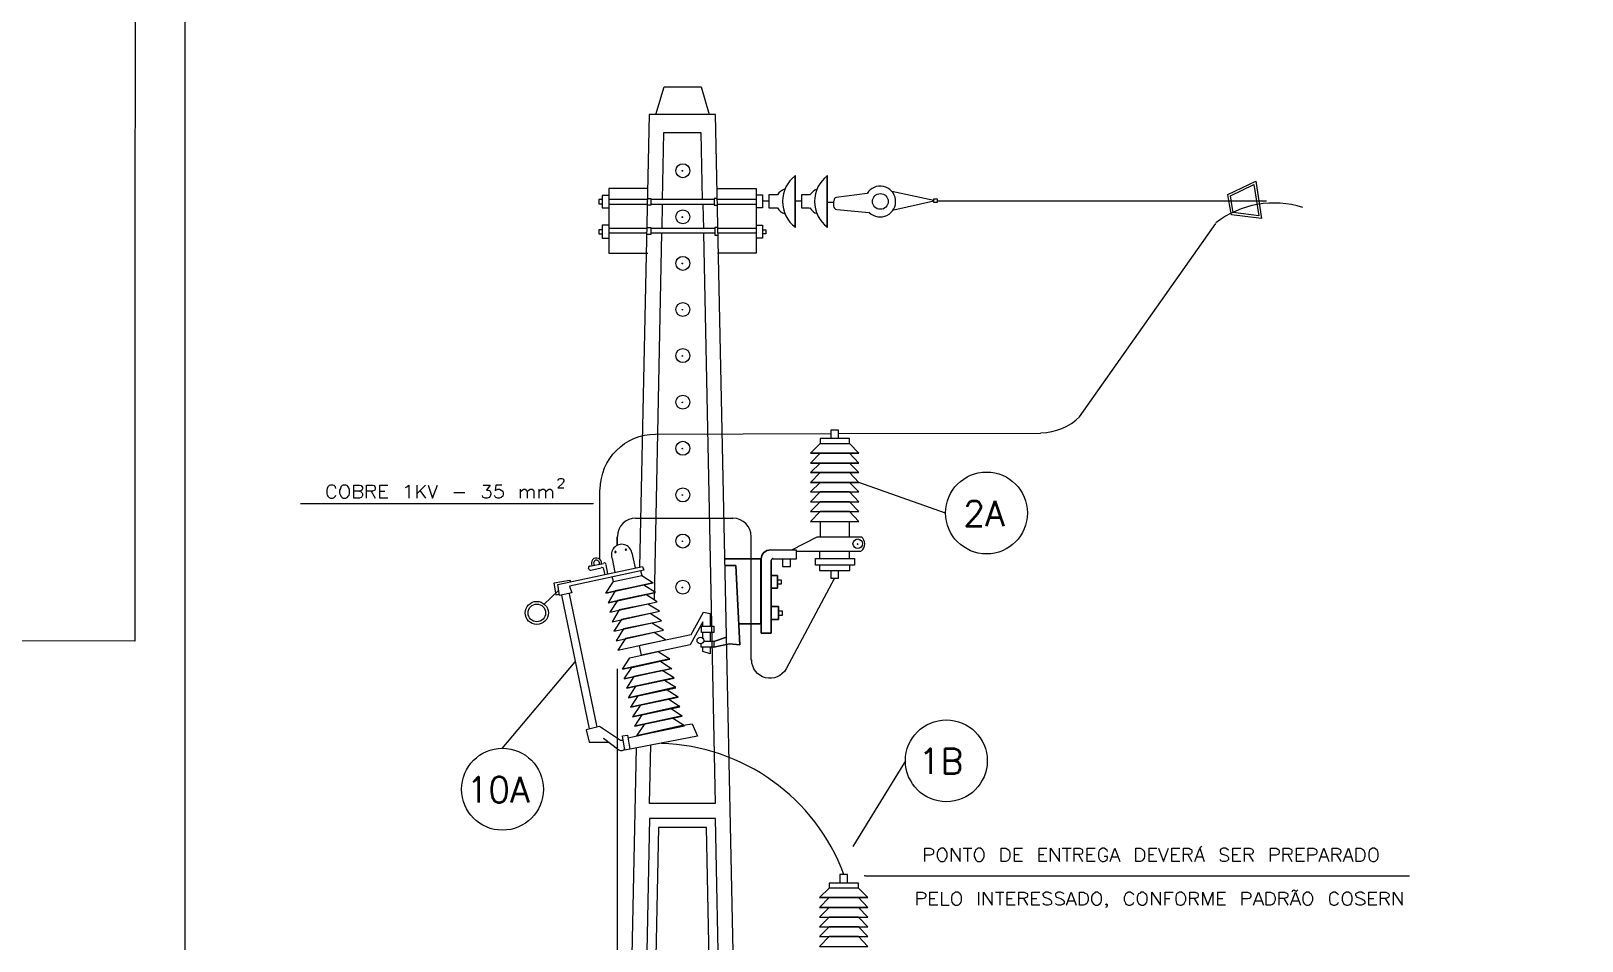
# Model space of a CAD drawing. Header units: inches. Extents: x 5 to 1823, y 18 to 726.
# Drawn here: x 1510.1 to 1582.8, y 146.7 to 189.3 of the extents above; entities that cross this region are included whole.
import ezdxf

# ---------------------------------------------------------------- set-up
doc = ezdxf.new("R2010")
doc.units = ezdxf.units.IN
doc.header["$MEASUREMENT"] = 0
for name, color, linetype in [('PDF_0', 7, 'Continuous'), ('PDF_06', 6, 'Continuous'), ('PDF_ENTRADA-ELETRICA', 1, 'Continuous'), ('PDF_FORMATOS', 7, 'Continuous'), ('PDF_Texto', 6, 'Continuous')]:
    doc.layers.add(name, color=color, linetype=linetype)
doc.layers.add('PDF_ENIT-EL00132', color=7, linetype='Continuous', true_color=0x00dddd)
doc.styles.add('PDF RomanS', font='romans__.ttf')

msp = doc.modelspace()

# ---------------------------------------------------------------- linework, layer by layer
at = {"layer": 'PDF_0', "color": 11, "lineweight": 5, "true_color": 0xff7f7f}
msp.add_lwpolyline([(1549.217, 149.788), (1549.259, 149.788), (1574.68, 149.788)], dxfattribs=at)
at = {"layer": 'PDF_0', "color": 11, "true_color": 0xff7f7f, "transparency": 33554559}
for points in [[(1549.153, 149.831), (1549.174, 149.788), (1549.132, 149.788)], [(1549.132, 149.788), (1549.153, 149.767), (1549.174, 149.788)], [(1549.174, 149.831), (1549.153, 149.831), (1549.174, 149.788)], [(1549.153, 149.767), (1549.174, 149.788), (1549.174, 149.767)], [(1549.217, 149.788), (1549.174, 149.788), (1549.195, 149.831)], [(1549.174, 149.788), (1549.195, 149.831), (1549.174, 149.831)], [(1549.174, 149.788), (1549.174, 149.767), (1549.195, 149.767)], [(1549.195, 149.767), (1549.217, 149.788), (1549.174, 149.788)]]:
    msp.add_solid(points, dxfattribs=at)
at = {"layer": 'PDF_06', "lineweight": 5}
msp.add_lwpolyline([(1379.903, 352.842), (1455.215, 352.799), (1515.053, 352.778), (1514.99, 160.774), (1468.973, 160.795), (1468.994, 166.785), (1508.979, 166.785), (1509.063, 346.788), (1495.199, 346.788)], dxfattribs=at)
at = {"layer": 'PDF_ENIT-EL00132', "lineweight": 5}
for points in [[(1552.963, 166.764), (1548.899, 168.204)], [(1532.199, 155.757), (1535.606, 159.8)], [(1551.079, 155.165), (1548.624, 151.164)]]:
    msp.add_lwpolyline(points, dxfattribs=at)
for centre in [(1554.879, 166.775), (1552.995, 155.175), (1532.209, 153.842)]:
    msp.add_circle(centre, 1.916, dxfattribs=at)
at = {"layer": 'PDF_ENTRADA-ELETRICA', "lineweight": 5}
for points in [[(1539.395, 185.433), (1539.776, 186.724), (1541.512, 186.724), (1541.893, 185.433)], [(1543.226, 135.882), (1542.189, 185.433), (1539.078, 185.433), (1538.633, 164.245)], [(1541.575, 181.454), (1541.512, 184.565), (1539.755, 184.565), (1539.692, 181.454)], [(1545.915, 182.576), (1545.915, 180.142), (1545.915, 182.576)], [(1547.417, 182.576), (1547.417, 180.142), (1547.417, 182.576)], [(1537.194, 181.644), (1536.876, 181.644), (1536.876, 181.052), (1537.194, 181.052)], [(1539.014, 181.962), (1537.194, 181.962), (1537.194, 178.935), (1539.014, 178.935)], [(1542.274, 181.962), (1544.094, 181.962), (1544.094, 178.935), (1542.274, 178.935)], [(1544.094, 181.666), (1544.391, 181.666), (1544.391, 181.052), (1544.094, 181.052)], [(1546.592, 181.666), (1546.211, 181.666), (1546.211, 181.052), (1546.592, 181.052)], [(1550.444, 181.835), (1552.413, 181.412)], [(1536.876, 181.454), (1536.728, 181.454), (1536.728, 181.242), (1536.876, 181.242)], [(1538.972, 181.454), (1537.194, 181.454)], [(1538.972, 181.221), (1537.194, 181.221)], [(1538.993, 181.496), (1539.162, 181.496), (1539.162, 181.179), (1538.993, 181.179)], [(1542.126, 181.454), (1539.162, 181.454)], [(1542.126, 181.221), (1539.162, 181.221)], [(1539.692, 181.221), (1539.67, 180.099)], [(1541.597, 181.221), (1541.618, 180.099)], [(1542.274, 181.496), (1542.126, 181.496), (1542.126, 181.179), (1542.274, 181.179)], [(1544.094, 181.454), (1542.295, 181.454)], [(1544.094, 181.221), (1542.295, 181.221)], [(1544.687, 181.369), (1544.391, 181.369)], [(1546.211, 181.369), (1545.915, 181.369)], [(1547.714, 181.306), (1547.417, 181.306)], [(1547.714, 181.39), (1547.714, 181.115)], [(1550.529, 180.967), (1552.413, 181.39)], [(1552.561, 181.39), (1567.992, 181.39)], [(1537.194, 180.247), (1536.876, 180.247), (1536.876, 179.634), (1537.194, 179.634)], [(1538.972, 180.142), (1539.162, 180.142), (1539.162, 179.803), (1538.972, 179.803)], [(1542.295, 180.142), (1542.147, 180.142), (1542.147, 179.782), (1542.295, 179.782)], [(1544.094, 180.247), (1544.391, 180.247), (1544.391, 179.634), (1544.094, 179.634)], [(1559.229, 171.273), (1565.621, 180.332)], [(1536.876, 180.036), (1536.728, 180.036), (1536.728, 179.845), (1536.876, 179.845)], [(1538.972, 180.099), (1537.194, 180.099)], [(1538.972, 179.866), (1537.194, 179.866)], [(1541.618, 179.866), (1542.168, 153.175), (1539.099, 153.175), (1539.162, 155.906)], [(1542.126, 180.099), (1539.162, 180.099)], [(1542.126, 179.866), (1539.162, 179.866)], [(1539.649, 179.866), (1539.311, 162.721)], [(1544.094, 180.099), (1542.295, 180.099)], [(1544.094, 179.866), (1542.295, 179.866)], [(1544.391, 180.036), (1544.539, 180.036), (1544.539, 179.845), (1544.391, 179.845)], [(1547.079, 170.024), (1546.634, 169.579)], [(1548.455, 170.024), (1548.455, 170.257), (1547.079, 170.257), (1547.079, 170.024), (1548.455, 170.024), (1548.899, 169.579)], [(1547.947, 170.257), (1547.947, 170.659), (1547.587, 170.659), (1547.587, 170.257)], [(1547.947, 170.49), (1557.408, 170.511)], [(1548.899, 169.579), (1546.634, 169.579), (1548.899, 169.579)], [(1548.899, 169.114), (1548.455, 169.579), (1547.079, 169.579), (1546.634, 169.114)], [(1548.899, 169.114), (1546.634, 169.114), (1548.899, 169.114)], [(1548.899, 168.669), (1548.455, 169.114), (1547.079, 169.114), (1546.634, 168.669)], [(1548.899, 168.204), (1548.455, 168.669), (1547.079, 168.669), (1546.634, 168.204)], [(1524.409, 167.928), (1524.388, 167.992), (1524.324, 168.055), (1524.261, 168.077), (1524.155, 168.077), (1524.092, 168.055), (1524.028, 167.992), (1524.007, 167.928), (1523.986, 167.844), (1523.986, 167.696), (1524.007, 167.611), (1524.028, 167.569), (1524.092, 167.505), (1524.155, 167.463), (1524.261, 167.463), (1524.324, 167.505), (1524.388, 167.569), (1524.409, 167.611)], [(1525.51, 167.801), (1525.594, 167.759), (1525.616, 167.738), (1525.658, 167.674), (1525.658, 167.59), (1525.616, 167.526), (1525.594, 167.505), (1525.51, 167.463), (1525.256, 167.463), (1525.256, 168.077), (1525.51, 168.077), (1525.594, 168.055), (1525.616, 168.013), (1525.658, 167.971), (1525.658, 167.907), (1525.616, 167.844), (1525.594, 167.823), (1525.51, 167.801), (1525.256, 167.801)], [(1525.848, 167.463), (1525.848, 168.077), (1526.124, 168.077), (1526.208, 168.055), (1526.229, 168.013), (1526.251, 167.971), (1526.251, 167.907), (1526.229, 167.844), (1526.208, 167.823), (1526.124, 167.801), (1525.848, 167.801)], [(1526.06, 167.801), (1526.251, 167.463)], [(1526.843, 167.463), (1526.462, 167.463), (1526.462, 168.077), (1526.843, 168.077)], [(1526.462, 167.801), (1526.695, 167.801)], [(1527.669, 167.971), (1527.732, 167.992), (1527.817, 168.077), (1527.817, 167.463)], [(1528.198, 168.077), (1528.198, 167.463)], [(1528.6, 168.077), (1528.198, 167.674)], [(1528.346, 167.823), (1528.6, 167.463)], [(1528.727, 168.077), (1528.939, 167.463), (1529.172, 168.077)], [(1531.31, 168.077), (1531.627, 168.077), (1531.458, 167.844), (1531.542, 167.844), (1531.606, 167.823), (1531.627, 167.801), (1531.669, 167.696), (1531.669, 167.653), (1531.627, 167.569), (1531.585, 167.505), (1531.5, 167.463), (1531.394, 167.463), (1531.31, 167.505), (1531.288, 167.526), (1531.267, 167.59)], [(1532.177, 168.077), (1531.902, 168.077), (1531.86, 167.823), (1531.902, 167.844), (1531.987, 167.886), (1532.072, 167.886), (1532.156, 167.844), (1532.22, 167.801), (1532.241, 167.696), (1532.241, 167.653), (1532.22, 167.569), (1532.156, 167.505), (1532.072, 167.463), (1531.987, 167.463), (1531.902, 167.505), (1531.86, 167.526), (1531.839, 167.59)], [(1533.045, 167.886), (1533.045, 167.463)], [(1533.045, 167.759), (1533.13, 167.844), (1533.193, 167.886), (1533.278, 167.886), (1533.342, 167.844), (1533.363, 167.759), (1533.363, 167.463)], [(1533.363, 167.759), (1533.447, 167.844), (1533.511, 167.886), (1533.596, 167.886), (1533.659, 167.844), (1533.68, 167.759), (1533.68, 167.463)], [(1533.913, 167.886), (1533.913, 167.463)], [(1533.913, 167.759), (1533.998, 167.844), (1534.061, 167.886), (1534.146, 167.886), (1534.209, 167.844), (1534.231, 167.759), (1534.231, 167.463)], [(1534.231, 167.759), (1534.315, 167.844), (1534.379, 167.886), (1534.463, 167.886), (1534.527, 167.844), (1534.548, 167.759), (1534.548, 167.463)], [(1534.823, 168.288), (1534.823, 168.309), (1534.844, 168.352), (1534.866, 168.373), (1534.908, 168.394), (1534.993, 168.394), (1535.035, 168.373), (1535.056, 168.352), (1535.077, 168.309), (1535.077, 168.267), (1535.056, 168.225), (1535.014, 168.161), (1534.802, 167.95), (1535.077, 167.95)], [(1536.771, 164.605), (1536.771, 167.865)], [(1529.934, 167.738), (1530.442, 167.738)], [(1542.994, 166.51), (1538.443, 166.51)], [(1547.079, 166.383), (1547.079, 165.642)], [(1548.455, 165.642), (1548.455, 166.383)], [(1549.026, 165.642), (1546.931, 165.642), (1545.745, 165.029)], [(1538.273, 164.902), (1538.422, 164.203)], [(1544.877, 164.626), (1545.978, 164.626), (1545.978, 165.029), (1544.75, 165.029)], [(1545.978, 164.986), (1549.005, 164.986)], [(1547.058, 164.965), (1547.058, 164.648), (1548.455, 164.648), (1548.455, 164.965)], [(1536.22, 164.267), (1536.22, 164.267)], [(1536.305, 164.288), (1536.94, 164.415)], [(1537.046, 164.351), (1537.13, 163.928)], [(1545.322, 164.626), (1545.322, 164.267), (1545.703, 164.267), (1545.703, 164.626)], [(1548.455, 164.648), (1548.687, 164.648), (1548.687, 164.33), (1546.867, 164.33), (1546.867, 164.648), (1547.058, 164.648)], [(1547.058, 164.33), (1547.058, 164.076), (1548.476, 164.076), (1548.476, 164.33)], [(1534.844, 162.954), (1534.717, 162.933), (1534.633, 163.505), (1535.352, 163.632), (1535.395, 163.547)], [(1536.94, 164.14), (1537.003, 163.886)], [(1537.046, 163.018), (1539.268, 163.505), (1537.046, 163.018), (1537.406, 163.568), (1538.739, 163.843), (1539.268, 163.505)], [(1537.406, 163.568), (1537.342, 163.78)], [(1538.676, 164.076), (1538.739, 163.843)], [(1545.089, 163.653), (1545.258, 163.653), (1545.258, 163.441), (1545.089, 163.441)], [(1547.587, 164.076), (1547.587, 163.716), (1547.947, 163.716), (1547.947, 164.076)], [(1534.844, 163.166), (1534.146, 162.489)], [(1534.971, 162.933), (1536.263, 156.668)], [(1535.331, 162.997), (1536.622, 156.752)], [(1539.374, 163.06), (1538.824, 163.399), (1537.49, 163.124), (1537.152, 162.573), (1539.374, 163.06), (1537.152, 162.573)], [(1537.236, 162.129), (1539.459, 162.616)], [(1537.342, 161.684), (1539.565, 162.171)], [(1538.654, 160.583), (1541.046, 161.092), (1541.618, 162.129), (1541.935, 162.065), (1541.935, 161.473)], [(1545.131, 162.192), (1545.301, 162.192), (1545.301, 161.981), (1545.131, 161.981)], [(1541.597, 161.473), (1541.597, 161.684), (1541.004, 160.605), (1538.718, 160.118), (1538.633, 160.562)], [(1541.618, 160.774), (1542.105, 160.774), (1542.105, 160.499), (1541.512, 160.499), (1541.512, 160.647)], [(1541.597, 160.88), (1541.597, 161.176)], [(1541.935, 161.176), (1541.935, 160.774)], [(1537.829, 159.462), (1538.168, 159.991), (1539.501, 160.287), (1540.051, 159.948), (1537.829, 159.462), (1540.051, 159.927)], [(1537.914, 159.017), (1538.273, 159.546), (1539.607, 159.843), (1540.136, 159.483), (1537.914, 159.017), (1540.136, 159.504)], [(1541.935, 160.499), (1541.935, 160.181), (1541.597, 160.287), (1541.597, 160.499)], [(1537.575, 159.483), (1537.575, 127.944)], [(1540.242, 159.059), (1538.019, 158.573), (1540.242, 159.038)], [(1540.327, 158.594), (1538.104, 158.128), (1540.327, 158.594)], [(1540.432, 158.17), (1538.21, 157.684), (1540.432, 158.149), (1539.882, 158.509), (1538.549, 158.213), (1538.21, 157.684)], [(1540.517, 157.726), (1538.295, 157.239), (1540.517, 157.705), (1539.988, 158.065), (1538.654, 157.768), (1538.295, 157.239)], [(1540.623, 157.281), (1538.4, 156.795), (1540.623, 157.26), (1540.073, 157.62), (1538.739, 157.324), (1538.4, 156.795)], [(1540.665, 156.837), (1541.089, 156.9), (1541.343, 156.329), (1537.935, 155.673), (1537.829, 156.35), (1538.062, 156.371), (1538.168, 155.715)], [(1540.708, 156.837), (1538.485, 156.35), (1540.729, 156.816), (1540.178, 157.176), (1538.845, 156.879), (1538.485, 156.35)], [(1537.871, 156.117), (1537.744, 156.117), (1536.749, 156.773), (1536.136, 156.625), (1536.263, 156.054), (1537.194, 156.054)], [(1537.66, 155.673), (1536.94, 156.223), (1536.94, 156.202)], [(1538.083, 156.244), (1538.739, 156.392)], [(1538.464, 155.779), (1537.914, 128.897)], [(1542.528, 135.374), (1542.189, 152.477), (1539.099, 152.477), (1538.654, 130.675)], [(1542.105, 135.035), (1541.766, 152.053), (1539.522, 152.053), (1539.099, 131.627)], [(1551.989, 150.466), (1551.989, 151.08), (1552.243, 151.08), (1552.328, 151.037), (1552.37, 151.016), (1552.392, 150.953), (1552.392, 150.868), (1552.37, 150.804), (1552.328, 150.783), (1552.243, 150.762), (1551.989, 150.762)], [(1553.238, 150.466), (1553.238, 151.08), (1553.641, 150.466), (1553.641, 151.08)], [(1553.789, 151.08), (1554.191, 151.08)], [(1553.979, 151.08), (1553.979, 150.466)], [(1556.562, 150.466), (1556.181, 150.466), (1556.181, 151.08), (1556.562, 151.08)], [(1557.705, 150.466), (1557.345, 150.466), (1557.345, 151.08), (1557.705, 151.08)], [(1557.874, 150.466), (1557.874, 151.08), (1558.297, 150.466), (1558.297, 151.08)], [(1558.424, 151.08), (1558.848, 151.08)], [(1558.636, 151.08), (1558.636, 150.466)], [(1558.975, 150.466), (1558.975, 151.08), (1559.25, 151.08), (1559.334, 151.037), (1559.356, 151.016), (1559.377, 150.953), (1559.377, 150.889), (1559.356, 150.847), (1559.334, 150.804), (1559.25, 150.783), (1558.975, 150.783)], [(1559.969, 150.466), (1559.588, 150.466), (1559.588, 151.08), (1559.969, 151.08)], [(1560.541, 150.931), (1560.52, 150.995), (1560.456, 151.037), (1560.393, 151.08), (1560.287, 151.08), (1560.223, 151.037), (1560.16, 150.995), (1560.139, 150.931), (1560.118, 150.847), (1560.118, 150.699), (1560.139, 150.614), (1560.16, 150.55), (1560.223, 150.487), (1560.287, 150.466), (1560.393, 150.466), (1560.456, 150.487), (1560.52, 150.55), (1560.541, 150.614), (1560.541, 150.699), (1560.393, 150.699)], [(1560.668, 150.466), (1560.88, 151.08), (1561.112, 150.466)], [(1562.848, 150.466), (1562.488, 150.466), (1562.488, 151.08), (1562.848, 151.08)], [(1562.933, 151.08), (1563.166, 150.466), (1563.398, 151.08)], [(1563.928, 150.466), (1563.547, 150.466), (1563.547, 151.08), (1563.928, 151.08)], [(1564.097, 150.466), (1564.097, 151.08), (1564.351, 151.08), (1564.436, 151.037), (1564.478, 151.016), (1564.499, 150.953), (1564.499, 150.889), (1564.478, 150.847), (1564.436, 150.804), (1564.351, 150.783), (1564.097, 150.783)], [(1564.626, 150.466), (1564.859, 151.08), (1565.071, 150.466)], [(1564.859, 151.122), (1564.965, 151.185)], [(1566.214, 150.995), (1566.15, 151.037), (1566.065, 151.08), (1565.938, 151.08), (1565.854, 151.037), (1565.811, 150.995), (1565.811, 150.931), (1565.833, 150.868), (1565.854, 150.847), (1565.917, 150.804), (1566.087, 150.762), (1566.15, 150.72), (1566.171, 150.699), (1566.214, 150.635), (1566.214, 150.55), (1566.15, 150.487), (1566.065, 150.466), (1565.938, 150.466), (1565.854, 150.487), (1565.811, 150.55)], [(1566.785, 150.466), (1566.404, 150.466), (1566.404, 151.08), (1566.785, 151.08)], [(1566.954, 150.466), (1566.954, 151.08), (1567.208, 151.08), (1567.314, 151.037), (1567.335, 151.016), (1567.357, 150.953), (1567.357, 150.889), (1567.335, 150.847), (1567.314, 150.804), (1567.208, 150.783), (1566.954, 150.783)], [(1568.182, 150.466), (1568.182, 151.08), (1568.436, 151.08), (1568.521, 151.037), (1568.542, 151.016), (1568.584, 150.953), (1568.584, 150.868), (1568.542, 150.804), (1568.521, 150.783), (1568.436, 150.762), (1568.182, 150.762)], [(1568.775, 150.466), (1568.775, 151.08), (1569.029, 151.08), (1569.135, 151.037), (1569.156, 151.016), (1569.177, 150.953), (1569.177, 150.889), (1569.156, 150.847), (1569.135, 150.804), (1569.029, 150.783), (1568.775, 150.783)], [(1569.77, 150.466), (1569.389, 150.466), (1569.389, 151.08), (1569.77, 151.08)], [(1569.939, 150.466), (1569.939, 151.08), (1570.193, 151.08), (1570.278, 151.037), (1570.32, 151.016), (1570.341, 150.953), (1570.341, 150.868), (1570.32, 150.804), (1570.278, 150.783), (1570.193, 150.762), (1569.939, 150.762)], [(1570.447, 150.466), (1570.68, 151.08), (1570.913, 150.466)], [(1571.061, 150.466), (1571.061, 151.08), (1571.315, 151.08), (1571.399, 151.037), (1571.442, 151.016), (1571.463, 150.953), (1571.463, 150.889), (1571.442, 150.847), (1571.399, 150.804), (1571.315, 150.783), (1571.061, 150.783)], [(1571.59, 150.466), (1571.823, 151.08), (1572.034, 150.466)], [(1556.181, 150.783), (1556.413, 150.783)], [(1557.345, 150.783), (1557.556, 150.783)], [(1559.186, 150.783), (1559.377, 150.466)], [(1559.588, 150.783), (1559.821, 150.783)], [(1560.753, 150.677), (1561.028, 150.677)], [(1562.488, 150.783), (1562.7, 150.783)], [(1563.547, 150.783), (1563.779, 150.783)], [(1564.309, 150.783), (1564.499, 150.466)], [(1564.711, 150.677), (1564.986, 150.677)], [(1566.404, 150.783), (1566.637, 150.783)], [(1567.166, 150.783), (1567.357, 150.466)], [(1568.986, 150.783), (1569.177, 150.466)], [(1569.389, 150.783), (1569.621, 150.783)], [(1570.532, 150.677), (1570.828, 150.677)], [(1571.272, 150.783), (1571.463, 150.466)], [(1571.675, 150.677), (1571.95, 150.677)], [(1548.37, 149.45), (1548.37, 149.852), (1548.01, 149.852), (1548.01, 149.45)], [(1548.878, 149.217), (1548.878, 149.45), (1547.502, 149.45), (1547.502, 149.217), (1547.058, 148.772)], [(1549.322, 148.772), (1547.058, 148.772), (1549.322, 148.772), (1548.878, 149.217), (1547.502, 149.217)], [(1551.63, 148.413), (1551.63, 149.026), (1551.884, 149.026), (1551.968, 148.984), (1551.989, 148.963), (1552.032, 148.899), (1552.032, 148.815), (1551.989, 148.772), (1551.968, 148.73), (1551.884, 148.709), (1551.63, 148.709)], [(1552.603, 148.413), (1552.222, 148.413), (1552.222, 149.026), (1552.603, 149.026)], [(1552.773, 149.026), (1552.773, 148.413), (1553.132, 148.413)], [(1554.508, 149.026), (1554.508, 148.413)], [(1554.741, 148.413), (1554.741, 149.026), (1555.143, 148.413), (1555.143, 149.026)], [(1555.292, 149.026), (1555.694, 149.026)], [(1555.503, 149.026), (1555.503, 148.413)], [(1556.223, 148.413), (1555.842, 148.413), (1555.842, 149.026), (1556.223, 149.026)], [(1556.392, 148.413), (1556.392, 149.026), (1556.646, 149.026), (1556.731, 148.984), (1556.773, 148.963), (1556.794, 148.899), (1556.794, 148.857), (1556.773, 148.794), (1556.731, 148.772), (1556.646, 148.73), (1556.392, 148.73)], [(1557.366, 148.413), (1557.006, 148.413), (1557.006, 149.026), (1557.366, 149.026)], [(1557.916, 148.942), (1557.874, 148.984), (1557.768, 149.026), (1557.662, 149.026), (1557.578, 148.984), (1557.514, 148.942), (1557.514, 148.878), (1557.556, 148.815), (1557.578, 148.794), (1557.641, 148.772), (1557.81, 148.709), (1557.874, 148.667), (1557.895, 148.645), (1557.916, 148.582), (1557.916, 148.497), (1557.874, 148.455), (1557.768, 148.413), (1557.662, 148.413), (1557.578, 148.455), (1557.514, 148.497)], [(1558.509, 148.942), (1558.445, 148.984), (1558.361, 149.026), (1558.234, 149.026), (1558.149, 148.984), (1558.107, 148.942), (1558.107, 148.878), (1558.128, 148.815), (1558.149, 148.794), (1558.213, 148.772), (1558.382, 148.709), (1558.445, 148.667), (1558.467, 148.645), (1558.509, 148.582), (1558.509, 148.497), (1558.445, 148.455), (1558.361, 148.413), (1558.234, 148.413), (1558.149, 148.455), (1558.107, 148.497)], [(1558.615, 148.413), (1558.848, 149.026), (1559.08, 148.413)], [(1561.769, 148.878), (1561.747, 148.942), (1561.684, 148.984), (1561.62, 149.026), (1561.515, 149.026), (1561.451, 148.984), (1561.388, 148.942), (1561.366, 148.878), (1561.324, 148.794), (1561.324, 148.645), (1561.366, 148.561), (1561.388, 148.497), (1561.451, 148.455), (1561.515, 148.413), (1561.62, 148.413), (1561.684, 148.455), (1561.747, 148.497), (1561.769, 148.561)], [(1562.615, 148.413), (1562.615, 149.026), (1563.017, 148.413), (1563.017, 149.026)], [(1563.25, 148.413), (1563.25, 149.026), (1563.61, 149.026)], [(1564.393, 148.413), (1564.393, 149.026), (1564.647, 149.026), (1564.753, 148.984), (1564.774, 148.963), (1564.795, 148.899), (1564.795, 148.857), (1564.774, 148.794), (1564.753, 148.772), (1564.647, 148.73), (1564.393, 148.73)], [(1565.007, 148.413), (1565.007, 149.026), (1565.24, 148.413), (1565.473, 149.026), (1565.473, 148.413)], [(1566.065, 148.413), (1565.706, 148.413), (1565.706, 149.026), (1566.065, 149.026)], [(1566.849, 148.413), (1566.849, 149.026), (1567.103, 149.026), (1567.208, 148.984), (1567.23, 148.963), (1567.251, 148.899), (1567.251, 148.815), (1567.23, 148.772), (1567.208, 148.73), (1567.103, 148.709), (1566.849, 148.709)], [(1567.378, 148.413), (1567.611, 149.026), (1567.843, 148.413)], [(1568.584, 148.413), (1568.584, 149.026), (1568.838, 149.026), (1568.944, 148.984), (1568.965, 148.963), (1568.986, 148.899), (1568.986, 148.857), (1568.965, 148.794), (1568.944, 148.772), (1568.838, 148.73), (1568.584, 148.73)], [(1569.113, 148.413), (1569.346, 149.026), (1569.579, 148.413)], [(1569.198, 149.048), (1569.219, 149.111)], [(1571.357, 148.878), (1571.336, 148.942), (1571.272, 148.984), (1571.209, 149.026), (1571.103, 149.026), (1571.04, 148.984), (1570.976, 148.942), (1570.955, 148.878), (1570.934, 148.794), (1570.934, 148.645), (1570.955, 148.561), (1570.976, 148.497), (1571.04, 148.455), (1571.103, 148.413), (1571.209, 148.413), (1571.272, 148.455), (1571.336, 148.497), (1571.357, 148.561)], [(1572.585, 148.942), (1572.521, 148.984), (1572.437, 149.026), (1572.31, 149.026), (1572.225, 148.984), (1572.161, 148.942), (1572.161, 148.878), (1572.204, 148.815), (1572.225, 148.794), (1572.288, 148.772), (1572.458, 148.709), (1572.521, 148.667), (1572.542, 148.645), (1572.585, 148.582), (1572.585, 148.497), (1572.521, 148.455), (1572.437, 148.413), (1572.31, 148.413), (1572.225, 148.455), (1572.161, 148.497)], [(1573.156, 148.413), (1572.775, 148.413), (1572.775, 149.026), (1573.156, 149.026)], [(1573.326, 148.413), (1573.326, 149.026), (1573.58, 149.026), (1573.664, 148.984), (1573.707, 148.963), (1573.728, 148.899), (1573.728, 148.857), (1573.707, 148.794), (1573.664, 148.772), (1573.58, 148.73), (1573.326, 148.73)], [(1573.939, 148.413), (1573.939, 149.026), (1574.342, 148.413), (1574.342, 149.026)], [(1549.322, 148.307), (1547.058, 148.307), (1549.322, 148.307), (1548.878, 148.772), (1547.502, 148.772), (1547.058, 148.307)], [(1552.222, 148.73), (1552.455, 148.73)], [(1555.842, 148.73), (1556.075, 148.73)], [(1556.604, 148.73), (1556.794, 148.413)], [(1557.006, 148.73), (1557.239, 148.73)], [(1558.699, 148.624), (1558.996, 148.624)], [(1560.52, 148.455), (1560.499, 148.413), (1560.456, 148.455), (1560.499, 148.476), (1560.52, 148.455), (1560.52, 148.391), (1560.499, 148.328), (1560.456, 148.307)], [(1563.25, 148.73), (1563.462, 148.73)], [(1564.605, 148.73), (1564.795, 148.413)], [(1565.706, 148.73), (1565.938, 148.73)], [(1567.462, 148.624), (1567.759, 148.624)], [(1568.796, 148.73), (1568.986, 148.413)], [(1569.198, 148.624), (1569.473, 148.624)], [(1572.775, 148.73), (1573.008, 148.73)], [(1573.537, 148.73), (1573.728, 148.413)], [(1547.058, 147.862), (1549.322, 147.862)], [(1547.058, 147.397), (1549.322, 147.397)]]:
    msp.add_lwpolyline(points, dxfattribs=at)
for points in [[(1566.256, 181.221), (1566.171, 181.687), (1567.484, 182.301), (1567.759, 180.565), (1566.341, 180.734)], [(1566.362, 181.221), (1566.298, 181.623), (1567.399, 182.152), (1567.632, 180.692), (1566.425, 180.84)], [(1552.561, 181.306), (1552.413, 181.306), (1552.413, 181.475), (1552.561, 181.475)], [(1548.899, 168.669), (1546.634, 168.669)], [(1524.748, 168.077), (1524.705, 168.055), (1524.642, 167.992), (1524.621, 167.928), (1524.578, 167.844), (1524.578, 167.696), (1524.621, 167.611), (1524.642, 167.569), (1524.705, 167.505), (1524.748, 167.463), (1524.875, 167.463), (1524.938, 167.505), (1524.981, 167.569), (1525.023, 167.611), (1525.044, 167.696), (1525.044, 167.844), (1525.023, 167.928), (1524.981, 167.992), (1524.938, 168.055), (1524.875, 168.077)], [(1548.899, 168.204), (1546.634, 168.204)], [(1548.899, 167.759), (1548.455, 168.204), (1547.079, 168.204), (1546.634, 167.759)], [(1548.899, 167.293), (1548.455, 167.759), (1547.079, 167.759), (1546.634, 167.293)], [(1548.899, 166.849), (1548.455, 167.293), (1547.079, 167.293), (1546.634, 166.849)], [(1548.899, 166.383), (1548.455, 166.849), (1547.079, 166.849), (1546.634, 166.383)], [(1537.575, 165.261), (1537.575, 165.664)], [(1538.824, 164.097), (1535.352, 163.356), (1535.458, 163.039), (1534.887, 162.912), (1534.802, 163.42), (1538.76, 164.267)], [(1542.634, 164.309), (1543.142, 164.309), (1543.332, 160.605), (1542.845, 160.647), (1542.105, 160.499), (1542.845, 160.647), (1543.332, 160.605), (1543.142, 164.309)], [(1543.29, 161.578), (1544.306, 161.578), (1544.306, 164.626), (1542.634, 164.626), (1544.306, 164.626), (1544.306, 161.578)], [(1544.793, 164.542), (1544.793, 161.155), (1544.327, 161.155), (1544.327, 164.605), (1544.327, 161.155), (1544.793, 161.155)], [(1544.793, 163.251), (1545.089, 163.251), (1545.089, 163.843), (1544.793, 163.843), (1545.089, 163.843), (1545.089, 163.251)], [(1539.459, 162.616), (1538.93, 162.954), (1537.596, 162.679), (1537.236, 162.129)], [(1539.565, 162.171), (1539.014, 162.51), (1537.681, 162.235), (1537.342, 161.684)], [(1539.649, 161.727), (1539.12, 162.065), (1537.787, 161.79), (1537.427, 161.24)], [(1544.793, 161.79), (1545.131, 161.79), (1545.131, 162.404), (1544.793, 162.404), (1545.131, 162.404), (1545.131, 161.79)], [(1539.755, 161.282), (1539.205, 161.621), (1537.871, 161.346), (1537.533, 160.795)], [(1542.105, 161.473), (1542.105, 161.176), (1541.533, 161.176), (1541.533, 161.473)], [(1539.84, 160.838), (1539.311, 161.176), (1537.977, 160.901), (1537.617, 160.351)], [(1542.697, 160.965), (1542.105, 160.753)], [(1538.019, 158.573), (1540.242, 159.059), (1539.692, 159.398), (1538.358, 159.123)], [(1538.104, 158.128), (1538.464, 158.678), (1539.797, 158.954), (1540.327, 158.615)], [(1540.432, 158.149), (1538.21, 157.684)], [(1540.517, 157.705), (1538.295, 157.239)], [(1540.623, 157.26), (1538.4, 156.795)], [(1552.73, 151.08), (1552.688, 151.037), (1552.624, 150.995), (1552.603, 150.931), (1552.561, 150.847), (1552.561, 150.699), (1552.603, 150.614), (1552.624, 150.55), (1552.688, 150.487), (1552.73, 150.466), (1552.857, 150.466), (1552.921, 150.487), (1552.963, 150.55), (1553.005, 150.614), (1553.027, 150.699), (1553.027, 150.847), (1553.005, 150.931), (1552.963, 150.995), (1552.921, 151.037), (1552.857, 151.08)], [(1554.466, 151.08), (1554.424, 151.037), (1554.36, 150.995), (1554.339, 150.931), (1554.297, 150.847), (1554.297, 150.699), (1554.339, 150.614), (1554.36, 150.55), (1554.424, 150.487), (1554.466, 150.466), (1554.593, 150.466), (1554.657, 150.487), (1554.699, 150.55), (1554.741, 150.614), (1554.762, 150.699), (1554.762, 150.847), (1554.741, 150.931), (1554.699, 150.995), (1554.657, 151.037), (1554.593, 151.08)], [(1555.567, 150.466), (1555.567, 151.08), (1555.778, 151.08), (1555.863, 151.037), (1555.927, 150.995), (1555.948, 150.931), (1555.969, 150.847), (1555.969, 150.699), (1555.948, 150.614), (1555.927, 150.55), (1555.863, 150.487), (1555.778, 150.466)], [(1561.874, 150.466), (1561.874, 151.08), (1562.065, 151.08), (1562.171, 151.037), (1562.213, 150.995), (1562.255, 150.931), (1562.277, 150.847), (1562.277, 150.699), (1562.255, 150.614), (1562.213, 150.55), (1562.171, 150.487), (1562.065, 150.466)], [(1572.183, 150.466), (1572.183, 151.08), (1572.394, 151.08), (1572.479, 151.037), (1572.542, 150.995), (1572.564, 150.931), (1572.585, 150.847), (1572.585, 150.699), (1572.564, 150.614), (1572.542, 150.55), (1572.479, 150.487), (1572.394, 150.466)], [(1572.945, 151.08), (1572.881, 151.037), (1572.818, 150.995), (1572.796, 150.931), (1572.775, 150.847), (1572.775, 150.699), (1572.796, 150.614), (1572.818, 150.55), (1572.881, 150.487), (1572.945, 150.466), (1573.05, 150.466), (1573.114, 150.487), (1573.177, 150.55), (1573.199, 150.614), (1573.22, 150.699), (1573.22, 150.847), (1573.199, 150.931), (1573.177, 150.995), (1573.114, 151.037), (1573.05, 151.08)], [(1553.408, 149.026), (1553.365, 148.984), (1553.302, 148.942), (1553.259, 148.878), (1553.238, 148.794), (1553.238, 148.645), (1553.259, 148.561), (1553.302, 148.497), (1553.365, 148.455), (1553.408, 148.413), (1553.535, 148.413), (1553.598, 148.455), (1553.641, 148.497), (1553.683, 148.561), (1553.704, 148.645), (1553.704, 148.794), (1553.683, 148.878), (1553.641, 148.942), (1553.598, 148.984), (1553.535, 149.026)], [(1559.229, 148.413), (1559.229, 149.026), (1559.419, 149.026), (1559.504, 148.984), (1559.567, 148.942), (1559.61, 148.878), (1559.631, 148.794), (1559.631, 148.645), (1559.61, 148.561), (1559.567, 148.497), (1559.504, 148.455), (1559.419, 148.413)], [(1559.969, 149.026), (1559.927, 148.984), (1559.864, 148.942), (1559.821, 148.878), (1559.8, 148.794), (1559.8, 148.645), (1559.821, 148.561), (1559.864, 148.497), (1559.927, 148.455), (1559.969, 148.413), (1560.096, 148.413), (1560.139, 148.455), (1560.202, 148.497), (1560.245, 148.561), (1560.266, 148.645), (1560.266, 148.794), (1560.245, 148.878), (1560.202, 148.942), (1560.139, 148.984), (1560.096, 149.026)], [(1562.107, 149.026), (1562.065, 148.984), (1562.001, 148.942), (1561.959, 148.878), (1561.938, 148.794), (1561.938, 148.645), (1561.959, 148.561), (1562.001, 148.497), (1562.065, 148.455), (1562.107, 148.413), (1562.234, 148.413), (1562.277, 148.455), (1562.34, 148.497), (1562.382, 148.561), (1562.404, 148.645), (1562.404, 148.794), (1562.382, 148.878), (1562.34, 148.942), (1562.277, 148.984), (1562.234, 149.026)], [(1563.906, 149.026), (1563.843, 148.984), (1563.779, 148.942), (1563.758, 148.878), (1563.737, 148.794), (1563.737, 148.645), (1563.758, 148.561), (1563.779, 148.497), (1563.843, 148.455), (1563.906, 148.413), (1564.012, 148.413), (1564.076, 148.455), (1564.139, 148.497), (1564.16, 148.561), (1564.203, 148.645), (1564.203, 148.794), (1564.16, 148.878), (1564.139, 148.942), (1564.076, 148.984), (1564.012, 149.026)], [(1567.97, 148.413), (1567.97, 149.026), (1568.182, 149.026), (1568.267, 148.984), (1568.33, 148.942), (1568.351, 148.878), (1568.394, 148.794), (1568.394, 148.645), (1568.351, 148.561), (1568.33, 148.497), (1568.267, 148.455), (1568.182, 148.413)], [(1569.854, 149.026), (1569.791, 148.984), (1569.748, 148.942), (1569.706, 148.878), (1569.685, 148.794), (1569.685, 148.645), (1569.706, 148.561), (1569.748, 148.497), (1569.791, 148.455), (1569.854, 148.413), (1569.981, 148.413), (1570.024, 148.455), (1570.087, 148.497), (1570.108, 148.561), (1570.151, 148.645), (1570.151, 148.794), (1570.108, 148.878), (1570.087, 148.942), (1570.024, 148.984), (1569.981, 149.026)], [(1571.717, 149.026), (1571.653, 148.984), (1571.59, 148.942), (1571.569, 148.878), (1571.526, 148.794), (1571.526, 148.645), (1571.569, 148.561), (1571.59, 148.497), (1571.653, 148.455), (1571.717, 148.413), (1571.823, 148.413), (1571.886, 148.455), (1571.95, 148.497), (1571.971, 148.561), (1571.992, 148.645), (1571.992, 148.794), (1571.971, 148.878), (1571.95, 148.942), (1571.886, 148.984), (1571.823, 149.026)], [(1547.502, 148.307), (1547.058, 147.862), (1549.322, 147.862), (1548.878, 148.307)], [(1547.502, 147.862), (1547.058, 147.397), (1549.322, 147.397), (1548.878, 147.862)], [(1549.322, 146.952), (1548.878, 147.397), (1547.502, 147.397), (1547.058, 146.952)], [(1547.502, 146.952), (1547.058, 146.486), (1549.322, 146.486), (1548.878, 146.952)]]:
    msp.add_lwpolyline(points, close=True, dxfattribs=at)
for points in [[(1545.419, 181.932, 0.18444), (1545.089, 181.666), (1544.687, 181.666), (1544.687, 181.052), (1545.089, 181.052, 0.18444), (1545.419, 180.786)], [(1547.714, 181.145, 0.378043), (1547.862, 180.988), (1549.388, 180.842, 2.891254), (1549.28, 181.729), (1547.841, 181.539, 0.375285), (1547.735, 181.401)], [(1536.792, 167.875, -0.413541), (1539.374, 170.468), (1547.587, 170.49)], [(1543.861, 159.885), (1543.861, 165.664, 0.414212), (1543.004, 166.531)], [(1538.265, 164.916, 1.100074), (1537.342, 164.648), (1537.469, 163.991)], [(1536.241, 164.161), (1536.244, 164.172, 0.414262), (1536.347, 164.097), (1536.834, 164.203)], [(1547.756, 163.716), (1545.491, 159.483, -0.780492), (1543.883, 159.896)], [(1569.235, 149.117, -0.414363), (1569.304, 149.111), (1569.325, 149.09)], [(1569.341, 149.084, 0.414363), (1569.41, 149.09), (1569.452, 149.132)]]:
    msp.add_lwpolyline(points, format="xyb", dxfattribs=at)
at = {"layer": 'PDF_ENTRADA-ELETRICA', "color": 11, "lineweight": 5, "true_color": 0xff7f7f}
msp.add_lwpolyline([(1536.453, 167.209), (1522.758, 167.209)], dxfattribs=at)
at = {"layer": 'PDF_ENTRADA-ELETRICA', "lineweight": 5}
for points in [[(1537.533, 164.954, 0.999949), (1537.469, 164.954, 0.999949)], [(1538.019, 165.06, 0.999949), (1537.956, 165.06, 0.999949)], [(1544.761, 165.05, 0.41422), (1544.327, 164.616, -0.41422)], [(1544.888, 164.648, 0.414143), (1544.793, 164.552, -0.414143)]]:
    msp.add_lwpolyline(points, format="xyb", close=True, dxfattribs=at)
for centre, radius in [((1540.655, 182.798), 0.328), ((1549.905, 181.359), 0.37), ((1540.655, 180.639), 0.328), ((1540.655, 178.459), 0.328), ((1540.655, 176.3), 0.328), ((1540.655, 174.141), 0.328), ((1540.655, 171.961), 0.328), ((1540.655, 169.802), 0.328), ((1540.655, 167.621), 0.328), ((1540.655, 165.462), 0.328), ((1548.846, 165.335), 0.222), ((1540.655, 163.303), 0.328), ((1533.818, 162.097), 0.54), ((1533.818, 162.097), 0.413), ((1541.48, 160.806), 0.159)]:
    msp.add_circle(centre, radius, dxfattribs=at)
for centre, radius, start, end in [((1546.835, 181.359), 1.513, 126.87022, 233.12978), ((1548.338, 181.359), 1.513, 126.87022, 233.12978), ((1547.132, 181.359), 0.603, 108.20714, 150.00781), ((1547.132, 181.359), 0.603, 209.99219, 251.79286), ((1568.341, 176.829), 4.456, 72.4494, 127.64983), ((1557.419, 173.125), 2.593, 270.13216, 314.8562), ((1538.453, 165.674), 0.857, 90.00018, 179.99982), ((1548.74, 165.335), 0.434, 310.45333, 48.13692), ((1536.337, 164.214), 0.0953, 102.19314, 192.15836), ((1536.612, 164.425), 0.243, 356.10336, 208.22146), ((1536.612, 164.425), 0.138, 346.13137, 220.0618), ((1536.866, 164.129), 0.0952, 12.16225, 102.17179), ((1536.972, 164.341), 0.0952, 12.16225, 102.17179), ((1537.776, 155.832), 0.18, 229.66204, 336.56542), ((1539.359, 146.56), 9.434, 20.41933, 88.23745)]:
    msp.add_arc(centre, radius, start, end, dxfattribs=at)
at = {"layer": 'PDF_ENTRADA-ELETRICA', "transparency": 33554559}
for points in [[(1540.602, 182.83), (1540.581, 182.787), (1540.644, 182.787)], [(1540.581, 182.787), (1540.644, 182.787), (1540.602, 182.766)], [(1540.644, 182.787), (1540.644, 182.83), (1540.602, 182.83)], [(1540.644, 182.787), (1540.602, 182.766), (1540.644, 182.745)], [(1540.686, 182.787), (1540.665, 182.83), (1540.644, 182.787)], [(1540.665, 182.83), (1540.644, 182.787), (1540.644, 182.83)], [(1540.644, 182.745), (1540.665, 182.766), (1540.644, 182.787)], [(1540.665, 182.766), (1540.644, 182.787), (1540.686, 182.787)], [(1540.602, 180.65), (1540.581, 180.628), (1540.644, 180.628)], [(1540.581, 180.628), (1540.644, 180.628), (1540.602, 180.586)], [(1540.644, 180.628), (1540.644, 180.671), (1540.602, 180.65)], [(1540.644, 180.628), (1540.602, 180.586), (1540.644, 180.586)], [(1540.665, 180.65), (1540.644, 180.628), (1540.644, 180.671)], [(1540.686, 180.628), (1540.665, 180.65), (1540.644, 180.628)], [(1540.644, 180.586), (1540.665, 180.586), (1540.644, 180.628)], [(1540.665, 180.586), (1540.644, 180.628), (1540.686, 180.628)], [(1540.602, 178.491), (1540.581, 178.448), (1540.644, 178.448)], [(1540.581, 178.448), (1540.644, 178.448), (1540.602, 178.427)], [(1540.644, 178.448), (1540.644, 178.491), (1540.602, 178.491)], [(1540.644, 178.448), (1540.602, 178.427), (1540.644, 178.406)], [(1540.686, 178.448), (1540.665, 178.491), (1540.644, 178.448)], [(1540.665, 178.491), (1540.644, 178.448), (1540.644, 178.491)], [(1540.644, 178.406), (1540.665, 178.427), (1540.644, 178.448)], [(1540.665, 178.427), (1540.644, 178.448), (1540.686, 178.448)], [(1540.602, 176.31), (1540.581, 176.289), (1540.644, 176.289)], [(1540.581, 176.289), (1540.644, 176.289), (1540.602, 176.268)], [(1540.644, 176.289), (1540.644, 176.332), (1540.602, 176.31)], [(1540.644, 176.289), (1540.602, 176.268), (1540.644, 176.247)], [(1540.665, 176.31), (1540.644, 176.289), (1540.644, 176.332)], [(1540.686, 176.289), (1540.665, 176.31), (1540.644, 176.289)], [(1540.644, 176.247), (1540.665, 176.268), (1540.644, 176.289)], [(1540.665, 176.268), (1540.644, 176.289), (1540.686, 176.289)], [(1540.602, 174.151), (1540.581, 174.13), (1540.644, 174.13)], [(1540.581, 174.13), (1540.644, 174.13), (1540.602, 174.088)], [(1540.644, 174.13), (1540.644, 174.173), (1540.602, 174.151)], [(1540.644, 174.13), (1540.602, 174.088), (1540.644, 174.088)], [(1540.665, 174.151), (1540.644, 174.13), (1540.644, 174.173)], [(1540.686, 174.13), (1540.665, 174.151), (1540.644, 174.13)], [(1540.644, 174.088), (1540.665, 174.088), (1540.644, 174.13)], [(1540.665, 174.088), (1540.644, 174.13), (1540.686, 174.13)], [(1540.602, 171.992), (1540.581, 171.95), (1540.644, 171.95)], [(1540.581, 171.95), (1540.644, 171.95), (1540.602, 171.929)], [(1540.644, 171.95), (1540.644, 171.992), (1540.602, 171.992)], [(1540.644, 171.95), (1540.602, 171.929), (1540.644, 171.908)], [(1540.686, 171.95), (1540.665, 171.992), (1540.644, 171.95)], [(1540.665, 171.992), (1540.644, 171.95), (1540.644, 171.992)], [(1540.644, 171.908), (1540.665, 171.929), (1540.644, 171.95)], [(1540.665, 171.929), (1540.644, 171.95), (1540.686, 171.95)], [(1540.602, 169.812), (1540.581, 169.791), (1540.644, 169.791)], [(1540.581, 169.791), (1540.644, 169.791), (1540.602, 169.749)], [(1540.644, 169.791), (1540.644, 169.833), (1540.602, 169.812)], [(1540.644, 169.791), (1540.602, 169.749), (1540.644, 169.749)], [(1540.665, 169.812), (1540.644, 169.791), (1540.644, 169.833)], [(1540.686, 169.791), (1540.665, 169.812), (1540.644, 169.791)], [(1540.644, 169.749), (1540.665, 169.749), (1540.644, 169.791)], [(1540.665, 169.749), (1540.644, 169.791), (1540.686, 169.791)], [(1540.602, 167.653), (1540.581, 167.611), (1540.644, 167.611)], [(1540.581, 167.611), (1540.644, 167.611), (1540.602, 167.59)], [(1540.644, 167.611), (1540.644, 167.653), (1540.602, 167.653)], [(1540.644, 167.611), (1540.602, 167.59), (1540.644, 167.569)], [(1540.686, 167.611), (1540.665, 167.653), (1540.644, 167.611)], [(1540.665, 167.653), (1540.644, 167.611), (1540.644, 167.653)], [(1540.644, 167.569), (1540.665, 167.59), (1540.644, 167.611)], [(1540.665, 167.59), (1540.644, 167.611), (1540.686, 167.611)], [(1540.602, 165.473), (1540.581, 165.452), (1540.644, 165.452)], [(1540.581, 165.452), (1540.644, 165.452), (1540.602, 165.431)], [(1540.644, 165.452), (1540.644, 165.494), (1540.602, 165.473)], [(1540.644, 165.452), (1540.602, 165.431), (1540.644, 165.41)], [(1540.665, 165.473), (1540.644, 165.452), (1540.644, 165.494)], [(1540.686, 165.452), (1540.665, 165.473), (1540.644, 165.452)], [(1540.644, 165.41), (1540.665, 165.431), (1540.644, 165.452)], [(1540.665, 165.431), (1540.644, 165.452), (1540.686, 165.452)], [(1548.814, 165.346), (1548.793, 165.325), (1548.836, 165.325)], [(1548.793, 165.325), (1548.836, 165.325), (1548.814, 165.283)], [(1548.836, 165.325), (1548.836, 165.367), (1548.814, 165.346)], [(1548.836, 165.325), (1548.814, 165.283), (1548.836, 165.283)], [(1548.878, 165.346), (1548.836, 165.325), (1548.836, 165.367)], [(1548.878, 165.325), (1548.878, 165.346), (1548.836, 165.325)], [(1548.836, 165.283), (1548.878, 165.283), (1548.836, 165.325)], [(1548.878, 165.283), (1548.836, 165.325), (1548.878, 165.325)], [(1540.602, 163.314), (1540.581, 163.293), (1540.644, 163.293)], [(1540.581, 163.293), (1540.644, 163.293), (1540.602, 163.251)], [(1540.644, 163.293), (1540.644, 163.335), (1540.602, 163.314)], [(1540.644, 163.293), (1540.602, 163.251), (1540.644, 163.251)], [(1540.665, 163.314), (1540.644, 163.293), (1540.644, 163.335)], [(1540.686, 163.293), (1540.665, 163.314), (1540.644, 163.293)], [(1540.644, 163.251), (1540.665, 163.251), (1540.644, 163.293)], [(1540.665, 163.251), (1540.644, 163.293), (1540.686, 163.293)]]:
    msp.add_solid(points, dxfattribs=at)
at = {"layer": 'PDF_ENTRADA-ELETRICA', "color": 11, "true_color": 0xff7f7f, "transparency": 33554559}
msp.add_solid([(1536.453, 167.23), (1536.517, 167.209), (1536.453, 167.188)], dxfattribs=at)
at = {"layer": 'PDF_FORMATOS', "lineweight": 5}
msp.add_lwpolyline([(1517.339, 190.619), (1517.339, 140.539), (1498.31, 140.539), (1498.31, 27.952), (1638.773, 27.952), (1638.773, 190.619)], close=True, dxfattribs=at)

# ---------------------------------------------------------------- texts
at = {"layer": 'PDF_Texto', "color": 1, "char_height": 1.19, "attachment_point": 7, "style": 'PDF RomanS'}
for s, insert in [('2A', (1553.789, 166.161)), ('1B', (1551.693, 154.561)), ('10A', (1530.526, 153.228))]:
    msp.add_mtext(s, dxfattribs=dict(at, insert=insert))

doc.saveas('drawing.dxf')
